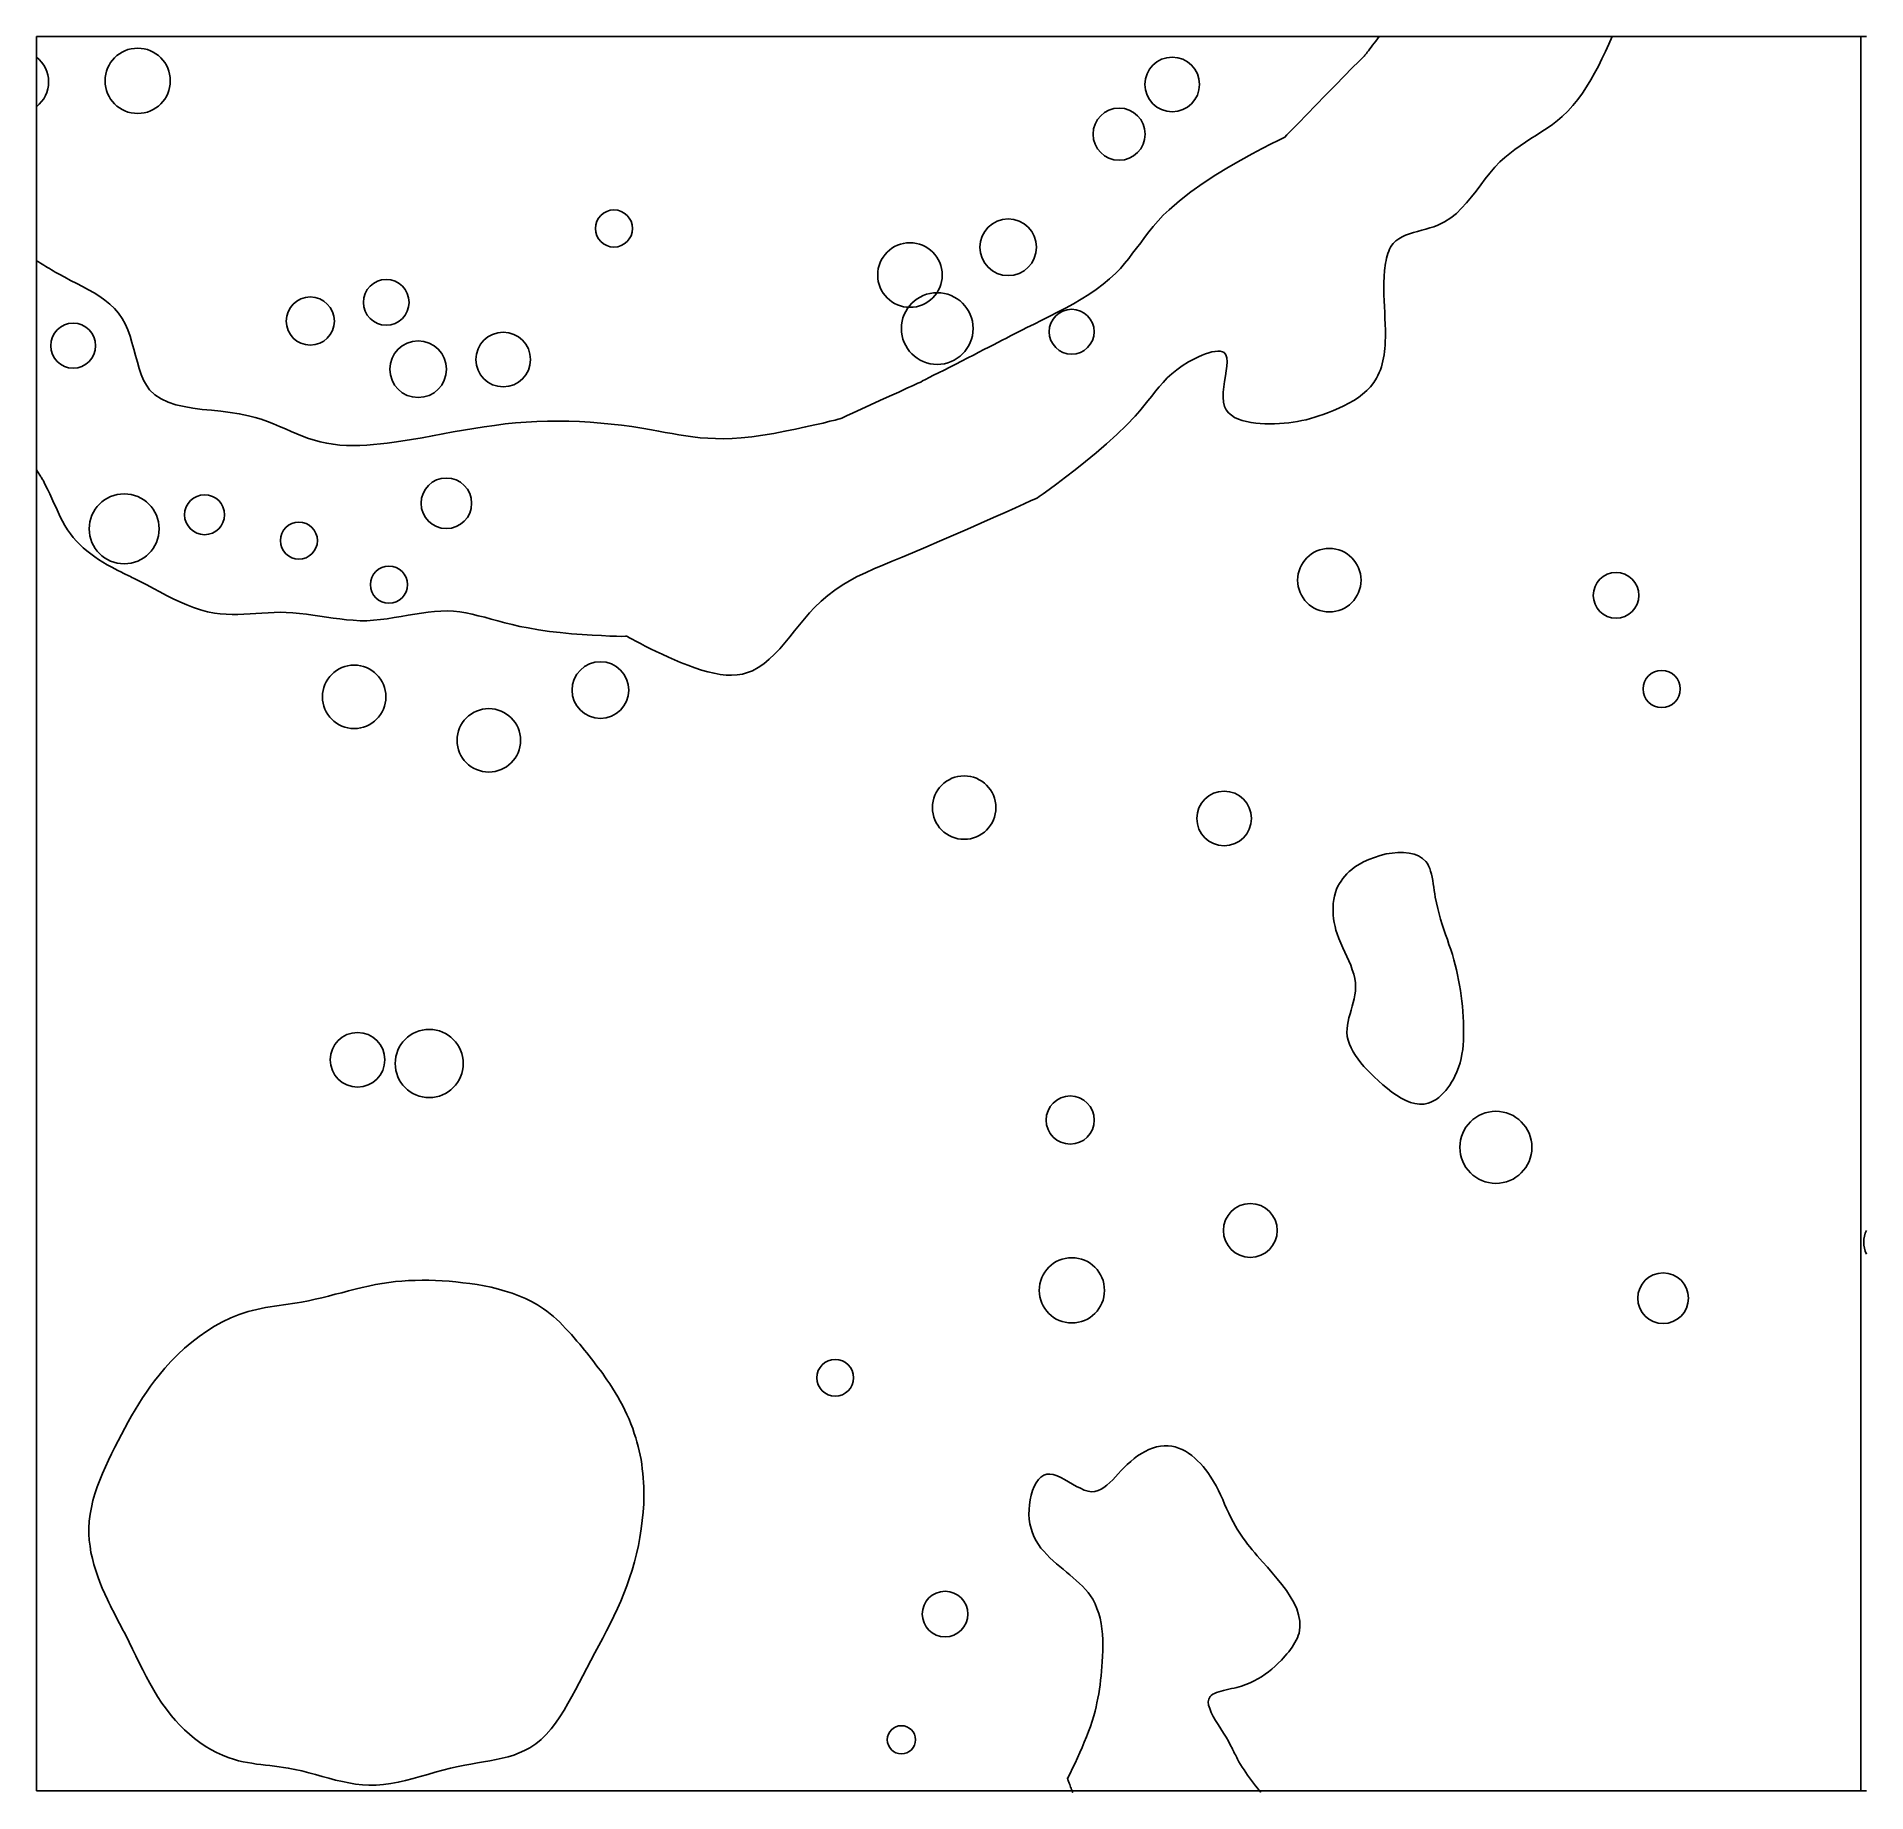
# Model space of a CAD drawing. Extents: x 5.04 to 6.07, y 5.54 to 6.52.
import ezdxf

# ---------------------------------------------------------------- set-up
doc = ezdxf.new("R2010")
doc.units = 0
for name, color, linetype in [('LAYER1', 7, 'CONTINUOUS'), ('LAYER10', 1, 'CONTINUOUS'), ('LAYER12', 5, 'CONTINUOUS')]:
    doc.layers.add(name, color=color, linetype=linetype)

msp = doc.modelspace()

# ---------------------------------------------------------------- linework, layer by layer
at = {"layer": 'LAYER1', "color": 7, "linetype": 'CONTINUOUS'}
for points in [[(5.0426, 6.3978), (5.0436, 6.3972), (5.0447, 6.3965), (5.0457, 6.3959), (5.0467, 6.3953), (5.0477, 6.3946), (5.0488, 6.394), (5.0498, 6.3934), (5.0509, 6.3927), (5.0519, 6.3921), (5.053, 6.3915), (5.0541, 6.3909), (5.0552, 6.3903), (5.0584, 6.3886), (5.0617, 6.3868), (5.0651, 6.3851), (5.0684, 6.3834), (5.0717, 6.3816), (5.0749, 6.3798), (5.078, 6.3778), (5.0809, 6.3758), (5.0837, 6.3735), (5.0862, 6.3711), (5.0885, 6.3684), (5.0906, 6.3655), (5.0923, 6.3624), (5.0937, 6.359), (5.095, 6.3555), (5.0961, 6.3519), (5.0971, 6.3483), (5.0981, 6.3446), (5.0991, 6.341), (5.1001, 6.3374), (5.1013, 6.3341), (5.1026, 6.3309), (5.1042, 6.328), (5.106, 6.3255), (5.109, 6.3226), (5.1124, 6.3203), (5.1164, 6.3185), (5.1207, 6.3171), (5.1254, 6.316), (5.1303, 6.3152), (5.1354, 6.3145), (5.1406, 6.314), (5.1459, 6.3134), (5.1512, 6.3128), (5.1563, 6.312), (5.1614, 6.3109), (5.1651, 6.31), (5.1686, 6.3089), (5.1721, 6.3076), (5.1755, 6.3063), (5.1788, 6.3049), (5.1821, 6.3035), (5.1853, 6.3021), (5.1886, 6.3007), (5.1918, 6.2994), (5.1951, 6.2982), (5.1984, 6.2972), (5.2017, 6.2962), (5.2053, 6.2955), (5.2089, 6.2949), (5.2126, 6.2945), (5.2164, 6.2943), (5.2201, 6.2942), (5.2239, 6.2943), (5.2278, 6.2945), (5.2316, 6.2948), (5.2354, 6.2951), (5.2393, 6.2956), (5.2431, 6.2961), (5.2469, 6.2967), (5.2529, 6.2976), (5.2588, 6.2986), (5.2646, 6.2997), (5.2705, 6.3007), (5.2763, 6.3018), (5.2821, 6.3028), (5.2879, 6.3038), (5.2937, 6.3047), (5.2995, 6.3055), (5.3053, 6.3063), (5.3112, 6.3069), (5.3171, 6.3074), (5.3231, 6.3077), (5.3291, 6.3079), (5.3351, 6.3079), (5.3411, 6.3078), (5.3471, 6.3076), (5.3531, 6.3073), (5.359, 6.3068), (5.3649, 6.3062), (5.3707, 6.3056), (5.3764, 6.3048), (5.382, 6.304), (5.3875, 6.303), (5.3914, 6.3023), (5.3952, 6.3016), (5.399, 6.3009), (5.4028, 6.3002), (5.4067, 6.2996), (5.4107, 6.2991), (5.4148, 6.2986), (5.419, 6.2983), (5.4233, 6.2981), (5.4279, 6.298), (5.4327, 6.2981), (5.4378, 6.2985), (5.4437, 6.2991), (5.4499, 6.3), (5.4561, 6.301), (5.4623, 6.3022), (5.4683, 6.3034), (5.4739, 6.3046), (5.4791, 6.3058), (5.4837, 6.3068), (5.4875, 6.3078), (5.4904, 6.3085), (5.4922, 6.3089), (5.493, 6.3091), (5.493, 6.3091), (5.493, 6.3091), (5.4929, 6.309), (5.4929, 6.309), (5.4929, 6.309), (5.4929, 6.309), (5.4929, 6.309), (5.4929, 6.309), (5.4929, 6.309), (5.4929, 6.309), (5.4929, 6.309), (5.493, 6.3091), (5.4942, 6.3096), (5.4968, 6.3109), (5.5005, 6.3126), (5.5051, 6.3146), (5.5102, 6.317), (5.5156, 6.3194), (5.521, 6.3219), (5.5261, 6.3242), (5.5306, 6.3263), (5.5343, 6.3279), (5.5368, 6.3291), (5.538, 6.3296), (5.538, 6.3296), (5.538, 6.3296), (5.538, 6.3296), (5.538, 6.3296), (5.538, 6.3296), (5.538, 6.3296), (5.538, 6.3296), (5.538, 6.3296), (5.538, 6.3296), (5.538, 6.3296), (5.538, 6.3296), (5.538, 6.3296), (5.5385, 6.3298), (5.5395, 6.3304), (5.5412, 6.3312), (5.5432, 6.3323), (5.5457, 6.3336), (5.5485, 6.335), (5.5516, 6.3365), (5.5548, 6.3382), (5.5581, 6.3399), (5.5614, 6.3416), (5.5648, 6.3433), (5.568, 6.3449), (5.571, 6.3465), (5.5739, 6.348), (5.5766, 6.3494), (5.5792, 6.3507), (5.5817, 6.352), (5.5841, 6.3533), (5.5865, 6.3545), (5.5888, 6.3557), (5.5911, 6.3568), (5.5933, 6.358), (5.5956, 6.3591), (5.598, 6.3603), (5.6021, 6.3623), (5.6064, 6.3645), (5.6108, 6.3667), (5.6152, 6.3689), (5.6197, 6.3713), (5.6241, 6.3737), (5.6284, 6.3763), (5.6327, 6.3789), (5.6368, 6.3817), (5.6407, 6.3847), (5.6444, 6.3877), (5.6479, 6.3909), (5.6504, 6.3935), (5.6528, 6.3963), (5.6551, 6.3991), (5.6573, 6.402), (5.6595, 6.4049), (5.6618, 6.4079), (5.664, 6.4109), (5.6664, 6.414), (5.6689, 6.4171), (5.6716, 6.4202), (5.6745, 6.4233), (5.6777, 6.4264), (5.6836, 6.4315), (5.69, 6.4365), (5.6969, 6.4413), (5.704, 6.4459), (5.711, 6.4502), (5.7179, 6.4542), (5.7243, 6.4578), (5.73, 6.4608), (5.735, 6.4634), (5.7389, 6.4653), (5.7415, 6.4666), (5.7426, 6.4672), (5.7426, 6.4672), (5.7426, 6.4672), (5.7427, 6.4672), (5.7427, 6.4672), (5.7427, 6.4672), (5.7427, 6.4672), (5.7427, 6.4672), (5.7426, 6.4672), (5.7426, 6.4672), (5.7426, 6.4672), (5.7426, 6.4672), (5.7426, 6.4672), (5.7426, 6.4672), (5.7426, 6.4672), (5.7426, 6.4672), (5.7426, 6.4672), (5.7426, 6.4672), (5.7426, 6.4672), (5.7426, 6.4672), (5.7426, 6.4672), (5.7426, 6.4672), (5.7426, 6.4672), (5.7426, 6.4672), (5.7426, 6.4672), (5.7426, 6.4672), (5.7426, 6.4672), (5.7426, 6.4672), (5.7426, 6.4672), (5.7426, 6.4672), (5.7426, 6.4672), (5.7426, 6.4672), (5.7426, 6.4672), (5.7426, 6.4672), (5.7426, 6.4672), (5.7426, 6.4672), (5.7426, 6.4672), (5.7426, 6.4672), (5.7426, 6.4671), (5.7426, 6.4671), (5.7426, 6.4671), (5.7426, 6.4671), (5.7426, 6.4671), (5.7426, 6.4671), (5.7426, 6.4671), (5.7426, 6.4671), (5.7426, 6.4671), (5.7426, 6.4671), (5.7426, 6.4672), (5.7438, 6.4684), (5.7465, 6.4712), (5.7503, 6.475), (5.7549, 6.4798), (5.7601, 6.4851), (5.7655, 6.4907), (5.771, 6.4962), (5.776, 6.5014), (5.7805, 6.506), (5.7841, 6.5096), (5.7865, 6.512), (5.7874, 6.5128), (5.7874, 6.5128), (5.7874, 6.5128), (5.7874, 6.5128), (5.7874, 6.5127), (5.7873, 6.5127), (5.7873, 6.5127), (5.7873, 6.5127), (5.7873, 6.5127), (5.7873, 6.5127), (5.7873, 6.5127), (5.7874, 6.5128), (5.7874, 6.5128), (5.7876, 6.5131), (5.7879, 6.5135), (5.7884, 6.5141), (5.7889, 6.5148), (5.7895, 6.5156), (5.7903, 6.5166), (5.791, 6.5176), (5.7919, 6.5187), (5.7928, 6.5198), (5.7937, 6.521)], [(5.7289, 6.3065), (5.7315, 6.3064), (5.7341, 6.3063), (5.7369, 6.3064), (5.7396, 6.3065), (5.7423, 6.3067), (5.7448, 6.3069), (5.7473, 6.3073), (5.7498, 6.3077), (5.7522, 6.3082), (5.7546, 6.3087), (5.757, 6.3094), (5.7594, 6.3101), (5.7618, 6.3108), (5.7642, 6.3116), (5.7671, 6.3127), (5.77, 6.3138), (5.7729, 6.3151), (5.7758, 6.3164), (5.7786, 6.3179), (5.7813, 6.3195), (5.7839, 6.3212), (5.7863, 6.3231), (5.7886, 6.3251), (5.7907, 6.3272), (5.7925, 6.3295), (5.7941, 6.332), (5.7949, 6.3335), (5.7956, 6.3351), (5.7963, 6.3367), (5.7968, 6.3383), (5.7973, 6.34), (5.7977, 6.3417), (5.798, 6.3434), (5.7983, 6.3451), (5.7985, 6.3469), (5.7987, 6.3486), (5.7989, 6.3504), (5.799, 6.3522), (5.7991, 6.3555), (5.7991, 6.3589), (5.799, 6.3622), (5.7988, 6.3655), (5.7987, 6.3688), (5.7985, 6.3721), (5.7983, 6.3754), (5.7982, 6.3787), (5.7981, 6.382), (5.7982, 6.3854), (5.7983, 6.3889), (5.7986, 6.3923), (5.7987, 6.3937), (5.7989, 6.3951), (5.7991, 6.3965), (5.7994, 6.3979), (5.7997, 6.3993), (5.8001, 6.4006), (5.8005, 6.4019), (5.8009, 6.4031), (5.8014, 6.4043), (5.802, 6.4054), (5.8027, 6.4065), (5.8035, 6.4075), (5.8049, 6.4089), (5.8066, 6.4102), (5.8084, 6.4113), (5.8104, 6.4122), (5.8126, 6.413), (5.8148, 6.4137), (5.8171, 6.4143), (5.8194, 6.4149), (5.8217, 6.4155), (5.824, 6.4162), (5.8263, 6.4169), (5.8285, 6.4177), (5.8322, 6.4196), (5.8357, 6.4218), (5.8389, 6.4244), (5.8418, 6.4273), (5.8446, 6.4303), (5.8473, 6.4336), (5.8499, 6.4369), (5.8525, 6.4403), (5.855, 6.4437), (5.8577, 6.447), (5.8604, 6.4502), (5.8633, 6.4532), (5.866, 6.4557), (5.8688, 6.458), (5.8717, 6.4602), (5.8746, 6.4623), (5.8777, 6.4643), (5.8807, 6.4663), (5.8838, 6.4682), (5.8868, 6.4702), (5.8898, 6.4722), (5.8927, 6.4743), (5.8955, 6.4764), (5.8982, 6.4787), (5.9013, 6.4817), (5.9042, 6.4848), (5.907, 6.4882), (5.9095, 6.4917), (5.9119, 6.4954), (5.9142, 6.4992), (5.9164, 6.503), (5.9185, 6.507), (5.9205, 6.5111), (5.9225, 6.5152), (5.9244, 6.5193), (5.9263, 6.5235)], [(5.7937, 6.521), (5.7946, 6.5223), (5.7956, 6.5235)], [(5.0426, 6.3978), (5.0426, 6.3978), (5.0426, 6.3978), (5.0426, 6.3978), (5.0426, 6.3978), (5.0426, 6.3978), (5.0426, 6.3978), (5.0426, 6.3978), (5.0426, 6.3978), (5.0426, 6.3978), (5.0426, 6.3978), (5.0426, 6.3978), (5.0426, 6.3978), (5.0426, 6.3978), (5.0426, 6.3978), (5.0426, 6.3978), (5.0426, 6.3978), (5.0426, 6.3978), (5.0426, 6.3978), (5.0426, 6.3978), (5.0426, 6.3978), (5.0426, 6.3978), (5.0426, 6.3978), (5.0426, 6.3978), (5.0426, 6.3978)], [(5.0426, 6.2805), (5.0429, 6.2801), (5.0432, 6.2796), (5.0435, 6.2791), (5.0438, 6.2786), (5.0441, 6.2781), (5.0444, 6.2776), (5.0447, 6.2771), (5.045, 6.2767), (5.0453, 6.2762), (5.0456, 6.2757), (5.0459, 6.2752), (5.0462, 6.2747), (5.0475, 6.2722), (5.0488, 6.2697), (5.05, 6.2671), (5.0512, 6.2645), (5.0523, 6.2619), (5.0535, 6.2594), (5.0547, 6.2568), (5.0559, 6.2543), (5.0572, 6.2518), (5.0585, 6.2493), (5.06, 6.247), (5.0616, 6.2447), (5.0632, 6.2426), (5.065, 6.2406), (5.0668, 6.2387), (5.0688, 6.2368), (5.0708, 6.2351), (5.073, 6.2334), (5.0752, 6.2318), (5.0774, 6.2303), (5.0798, 6.2288), (5.0821, 6.2274), (5.0845, 6.2261), (5.0869, 6.2248), (5.0877, 6.2244), (5.0885, 6.224), (5.0894, 6.2236), (5.0902, 6.2232), (5.0911, 6.2227), (5.0919, 6.2223), (5.0927, 6.2219), (5.0936, 6.2215), (5.0944, 6.2211), (5.0953, 6.2207), (5.0961, 6.2203), (5.097, 6.2199), (5.1007, 6.218), (5.1044, 6.2161), (5.1081, 6.2141), (5.1118, 6.2121), (5.1155, 6.2101), (5.1192, 6.2083), (5.123, 6.2065), (5.1268, 6.2048), (5.1306, 6.2033), (5.1345, 6.2021), (5.1384, 6.201), (5.1424, 6.2002), (5.1456, 6.1998), (5.1489, 6.1996), (5.1522, 6.1995), (5.1555, 6.1995), (5.1589, 6.1996), (5.1623, 6.1998), (5.1656, 6.2), (5.169, 6.2002), (5.1724, 6.2004), (5.1758, 6.2006), (5.1792, 6.2007), (5.1825, 6.2006), (5.1863, 6.2004), (5.1901, 6.2001), (5.1939, 6.1997), (5.1976, 6.1991), (5.2014, 6.1986), (5.2051, 6.198), (5.2089, 6.1975), (5.2126, 6.197), (5.2164, 6.1965), (5.2202, 6.1962), (5.224, 6.196), (5.2278, 6.196), (5.2316, 6.1962), (5.2355, 6.1966), (5.2393, 6.1971), (5.2432, 6.1977), (5.247, 6.1983), (5.2509, 6.199), (5.2547, 6.1996), (5.2584, 6.2002), (5.2622, 6.2008), (5.2658, 6.2012), (5.2694, 6.2014), (5.273, 6.2015), (5.2765, 6.2013), (5.2799, 6.2009), (5.2834, 6.2004), (5.2868, 6.1997), (5.2903, 6.1988), (5.2939, 6.1979), (5.2975, 6.1969), (5.3013, 6.1959), (5.3052, 6.1948), (5.3093, 6.1938), (5.3137, 6.1928), (5.3183, 6.1919), (5.3241, 6.1909), (5.3302, 6.19), (5.3363, 6.1893), (5.3425, 6.1887), (5.3485, 6.1882), (5.3542, 6.1879), (5.3594, 6.1876), (5.364, 6.1874), (5.3678, 6.1873), (5.3708, 6.1872), (5.3728, 6.1873), (5.3736, 6.1874), (5.3736, 6.1874), (5.3736, 6.1874), (5.3736, 6.1874), (5.3736, 6.1874), (5.3735, 6.1874), (5.3735, 6.1874), (5.3735, 6.1874), (5.3735, 6.1874), (5.3735, 6.1874), (5.3735, 6.1874), (5.3735, 6.1874), (5.3736, 6.1874), (5.3741, 6.187), (5.3751, 6.1864), (5.3767, 6.1856), (5.3787, 6.1845), (5.3812, 6.1832), (5.3839, 6.1818), (5.3869, 6.1803), (5.3901, 6.1788), (5.3935, 6.1772), (5.3969, 6.1756), (5.4004, 6.1741), (5.4038, 6.1726), (5.4078, 6.171), (5.4117, 6.1695), (5.4155, 6.1683), (5.4191, 6.1673), (5.4226, 6.1665), (5.426, 6.1659), (5.4293, 6.1655), (5.4324, 6.1655), (5.4355, 6.1656), (5.4384, 6.1661), (5.4413, 6.1669), (5.4441, 6.1679), (5.4473, 6.1697), (5.4505, 6.1718), (5.4535, 6.1744), (5.4565, 6.1772), (5.4594, 6.1803), (5.4622, 6.1835), (5.465, 6.1869), (5.4677, 6.1903), (5.4705, 6.1937), (5.4733, 6.1971), (5.4761, 6.2004), (5.4789, 6.2034), (5.4826, 6.207), (5.4863, 6.2102), (5.4902, 6.2132), (5.4943, 6.2159), (5.4985, 6.2183), (5.5028, 6.2207), (5.5074, 6.2229), (5.5122, 6.2251), (5.5172, 6.2272), (5.5225, 6.2294), (5.528, 6.2317), (5.5339, 6.2341), (5.5413, 6.2372), (5.549, 6.2405), (5.5569, 6.2439), (5.5646, 6.2473), (5.5721, 6.2506), (5.5793, 6.2538), (5.5858, 6.2567), (5.5916, 6.2593), (5.5965, 6.2615), (5.6003, 6.2633), (5.6028, 6.2644), (5.6039, 6.2649), (5.6039, 6.2649), (5.6039, 6.2649), (5.6039, 6.2649), (5.6039, 6.2649), (5.6039, 6.2649), (5.6039, 6.2649), (5.6039, 6.2649), (5.6039, 6.2649), (5.6039, 6.2649), (5.6039, 6.2649), (5.6039, 6.2649), (5.6039, 6.2649), (5.6039, 6.2649), (5.6039, 6.2649), (5.6039, 6.2649), (5.6039, 6.2649), (5.6039, 6.2649), (5.6039, 6.2649), (5.6039, 6.2649), (5.6039, 6.2649), (5.6039, 6.2649), (5.6039, 6.2649), (5.6039, 6.2649), (5.6039, 6.2649), (5.6039, 6.2649), (5.6039, 6.2649), (5.6039, 6.2649), (5.6039, 6.2649), (5.6039, 6.2649), (5.6039, 6.2649), (5.6039, 6.2649), (5.6039, 6.2649), (5.6039, 6.2649), (5.6039, 6.2649), (5.6039, 6.2649), (5.6039, 6.2649), (5.6039, 6.2649), (5.6039, 6.2649), (5.6039, 6.2649), (5.6039, 6.2649), (5.6039, 6.2649), (5.6038, 6.2649), (5.6038, 6.2649), (5.6038, 6.2649), (5.6038, 6.2649), (5.6039, 6.2649), (5.6039, 6.2649), (5.6039, 6.2649), (5.6049, 6.2656), (5.6071, 6.2672), (5.6105, 6.2696), (5.6147, 6.2727), (5.6196, 6.2764), (5.625, 6.2806), (5.6308, 6.2852), (5.6368, 6.2901), (5.6427, 6.2952), (5.6485, 6.3004), (5.6539, 6.3056), (5.6587, 6.3106), (5.6613, 6.3136), (5.6636, 6.3164), (5.6658, 6.3192), (5.668, 6.3219), (5.6701, 6.3246), (5.6722, 6.3271), (5.6744, 6.3296), (5.6767, 6.3321), (5.6792, 6.3344), (5.682, 6.3367), (5.6851, 6.3389), (5.6886, 6.3411), (5.6904, 6.3421), (5.6923, 6.3431), (5.6942, 6.344), (5.6962, 6.3448), (5.6981, 6.3456), (5.7, 6.3462), (5.7018, 6.3467), (5.7035, 6.347), (5.705, 6.3471), (5.7064, 6.3471), (5.7076, 6.3468), (5.7086, 6.3463), (5.7096, 6.3451), (5.7101, 6.3434), (5.7103, 6.3412), (5.7101, 6.3388), (5.7098, 6.3361), (5.7094, 6.3332), (5.7089, 6.3302), (5.7084, 6.3272), (5.7081, 6.3242), (5.7081, 6.3213), (5.7083, 6.3186), (5.7089, 6.3161), (5.7098, 6.3142), (5.7111, 6.3126), (5.7127, 6.3112), (5.7145, 6.31), (5.7166, 6.309), (5.7188, 6.3082), (5.7212, 6.3076), (5.7237, 6.3071), (5.7263, 6.3067), (5.7289, 6.3065)], [(5.8218, 6.061), (5.8226, 6.0599), (5.8233, 6.0586), (5.8239, 6.0571), (5.8244, 6.0555), (5.8249, 6.0539), (5.8253, 6.0522), (5.8256, 6.0504), (5.8259, 6.0485), (5.8262, 6.0466), (5.8264, 6.0447), (5.8267, 6.0429), (5.827, 6.041), (5.8277, 6.0378), (5.8284, 6.0346), (5.8292, 6.0316), (5.83, 6.0286), (5.8309, 6.0257), (5.8319, 6.0228), (5.8328, 6.02), (5.8338, 6.0172), (5.8347, 6.0144), (5.8357, 6.0116), (5.8366, 6.0088), (5.8374, 6.0059), (5.8382, 6.0031), (5.8389, 6.0003), (5.8395, 5.9974), (5.8401, 5.9945), (5.8406, 5.9916), (5.8411, 5.9887), (5.8415, 5.9857), (5.8419, 5.9827), (5.8422, 5.9798), (5.8424, 5.9768), (5.8426, 5.9738), (5.8428, 5.9708), (5.8429, 5.9682), (5.8429, 5.9657), (5.8429, 5.9631), (5.8428, 5.9606), (5.8426, 5.958), (5.8424, 5.9555), (5.842, 5.953), (5.8415, 5.9505), (5.8409, 5.948), (5.8401, 5.9455), (5.8392, 5.9431), (5.838, 5.9406), (5.8372, 5.9389), (5.8362, 5.9373), (5.8352, 5.9356), (5.834, 5.9341), (5.8329, 5.9326), (5.8316, 5.9312), (5.8303, 5.9299), (5.829, 5.9287), (5.8276, 5.9276), (5.8261, 5.9267), (5.8246, 5.926), (5.8231, 5.9254), (5.8207, 5.9249), (5.8182, 5.9249), (5.8156, 5.9252), (5.8131, 5.9259), (5.8105, 5.927), (5.8079, 5.9283), (5.8053, 5.9299), (5.8027, 5.9317), (5.8002, 5.9337), (5.7977, 5.9358), (5.7952, 5.938), (5.7928, 5.9402), (5.7908, 5.9421), (5.7889, 5.9441), (5.787, 5.9461), (5.7853, 5.9481), (5.7837, 5.9501), (5.7822, 5.9522), (5.7809, 5.9542), (5.7798, 5.9564), (5.7789, 5.9585), (5.7782, 5.9607), (5.7777, 5.9629), (5.7775, 5.9652), (5.7776, 5.9672), (5.7778, 5.9692), (5.7782, 5.9713), (5.7786, 5.9734), (5.7792, 5.9755), (5.7798, 5.9777), (5.7804, 5.9798), (5.781, 5.9819), (5.7815, 5.984), (5.7819, 5.9862), (5.7822, 5.9883), (5.7823, 5.9903), (5.7822, 5.9929), (5.7819, 5.9954), (5.7813, 5.9978), (5.7805, 6.0003), (5.7796, 6.0028), (5.7785, 6.0052), (5.7774, 6.0077), (5.7763, 6.0101), (5.7751, 6.0126), (5.774, 6.0152), (5.7729, 6.0177), (5.772, 6.0204), (5.7713, 6.0225), (5.7708, 6.0246), (5.7703, 6.0268), (5.77, 6.0289), (5.7698, 6.0311), (5.7697, 6.0332), (5.7697, 6.0354), (5.7698, 6.0375), (5.7701, 6.0396), (5.7705, 6.0416), (5.771, 6.0436), (5.7717, 6.0455), (5.7724, 6.0471), (5.7733, 6.0486), (5.7742, 6.05), (5.7752, 6.0515), (5.7763, 6.0528), (5.7775, 6.0541), (5.7788, 6.0554), (5.7802, 6.0565), (5.7817, 6.0577), (5.7833, 6.0587), (5.7849, 6.0597), (5.7867, 6.0607), (5.7897, 6.0621), (5.7929, 6.0633), (5.7961, 6.0644), (5.7995, 6.0652), (5.8028, 6.0657), (5.8061, 6.066), (5.8092, 6.066), (5.8123, 6.0657), (5.8151, 6.065), (5.8177, 6.0641), (5.8199, 6.0627), (5.8218, 6.061)], [(5.6208, 5.5467), (5.6222, 5.5496), (5.6236, 5.5525), (5.625, 5.5554), (5.6263, 5.5584), (5.6277, 5.5613), (5.629, 5.5642), (5.6302, 5.5671), (5.6314, 5.5701), (5.6325, 5.5731), (5.6336, 5.576), (5.6346, 5.579), (5.6355, 5.582), (5.6362, 5.5845), (5.6368, 5.5869), (5.6373, 5.5893), (5.6378, 5.5918), (5.6383, 5.5943), (5.6387, 5.5968), (5.639, 5.5993), (5.6393, 5.6019), (5.6396, 5.6044), (5.6399, 5.607), (5.6401, 5.6096), (5.6402, 5.6122), (5.6404, 5.6153), (5.6405, 5.6184), (5.6405, 5.6215), (5.6405, 5.6246), (5.6403, 5.6277), (5.64, 5.6307), (5.6396, 5.6337), (5.639, 5.6366), (5.6383, 5.6394), (5.6373, 5.6422), (5.6362, 5.6448), (5.6349, 5.6473), (5.6336, 5.6492), (5.6323, 5.6511), (5.6308, 5.6528), (5.6292, 5.6546), (5.6275, 5.6562), (5.6257, 5.6578), (5.6239, 5.6594), (5.6221, 5.661), (5.6202, 5.6625), (5.6183, 5.6641), (5.6165, 5.6657), (5.6146, 5.6672), (5.6127, 5.6689), (5.6109, 5.6706), (5.6092, 5.6723), (5.6075, 5.6742), (5.6059, 5.676), (5.6045, 5.678), (5.6032, 5.6801), (5.602, 5.6822), (5.6011, 5.6845), (5.6003, 5.687), (5.5997, 5.6895), (5.5993, 5.6922), (5.5991, 5.6948), (5.5992, 5.6976), (5.5994, 5.7003), (5.5998, 5.703), (5.6004, 5.7057), (5.6012, 5.7082), (5.6021, 5.7105), (5.6032, 5.7126), (5.6045, 5.7144), (5.6059, 5.7158), (5.6074, 5.7168), (5.6091, 5.7174), (5.6109, 5.7175), (5.6128, 5.7172), (5.6149, 5.7165), (5.617, 5.7155), (5.6191, 5.7144), (5.6213, 5.7131), (5.6235, 5.7118), (5.6258, 5.7106), (5.628, 5.7095), (5.6301, 5.7085), (5.6323, 5.7079), (5.6343, 5.7076), (5.6361, 5.7077), (5.6379, 5.7082), (5.6396, 5.709), (5.6412, 5.71), (5.6429, 5.7112), (5.6445, 5.7127), (5.6461, 5.7142), (5.6476, 5.7159), (5.6492, 5.7177), (5.6509, 5.7194), (5.6525, 5.7212), (5.6543, 5.7229), (5.6562, 5.7246), (5.6581, 5.7262), (5.6601, 5.7277), (5.6622, 5.729), (5.6643, 5.7302), (5.6664, 5.7312), (5.6685, 5.732), (5.6707, 5.7327), (5.6729, 5.7331), (5.675, 5.7334), (5.6772, 5.7334), (5.6793, 5.7331), (5.6812, 5.7327), (5.6831, 5.7321), (5.685, 5.7313), (5.6869, 5.7303), (5.6887, 5.7292), (5.6904, 5.7279), (5.6921, 5.7265), (5.6937, 5.725), (5.6953, 5.7234), (5.6968, 5.7218), (5.6982, 5.72), (5.6995, 5.7183), (5.7012, 5.7158), (5.7027, 5.7134), (5.7041, 5.7109), (5.7054, 5.7083), (5.7066, 5.7058), (5.7078, 5.7032), (5.7089, 5.7006), (5.71, 5.6981), (5.7112, 5.6956), (5.7123, 5.6931), (5.7136, 5.6907), (5.7149, 5.6883), (5.7159, 5.6866), (5.717, 5.6849), (5.7181, 5.6832), (5.7193, 5.6815), (5.7205, 5.6799), (5.7217, 5.6782), (5.723, 5.6766), (5.7244, 5.675), (5.7258, 5.6733), (5.7272, 5.6717), (5.7286, 5.67), (5.7301, 5.6683), (5.7329, 5.6652), (5.7356, 5.6621), (5.7384, 5.6588), (5.741, 5.6555), (5.7435, 5.6522), (5.7457, 5.6488), (5.7477, 5.6454), (5.7493, 5.642), (5.7504, 5.6385), (5.7511, 5.6351), (5.7511, 5.6317), (5.7506, 5.6283), (5.7502, 5.627), (5.7497, 5.6257), (5.749, 5.6243), (5.7483, 5.623), (5.7476, 5.6217), (5.7467, 5.6204), (5.7458, 5.6191), (5.7448, 5.6179), (5.7438, 5.6167), (5.7428, 5.6155), (5.7418, 5.6143), (5.7407, 5.6132), (5.7389, 5.6114), (5.7372, 5.6097), (5.7354, 5.6081), (5.7335, 5.6066), (5.7316, 5.6052), (5.7296, 5.6038), (5.7276, 5.6026), (5.7254, 5.6015), (5.7232, 5.6004), (5.7208, 5.5995), (5.7183, 5.5986), (5.7157, 5.5979), (5.7142, 5.5975), (5.7127, 5.5972), (5.7112, 5.5968), (5.7097, 5.5965), (5.7083, 5.5962), (5.7069, 5.5958), (5.7056, 5.5954), (5.7043, 5.595), (5.7032, 5.5945), (5.7022, 5.594), (5.7014, 5.5934), (5.7007, 5.5927), (5.7, 5.5913), (5.6997, 5.5897), (5.6999, 5.5879), (5.7005, 5.586), (5.7014, 5.5838), (5.7025, 5.5816), (5.7038, 5.5793), (5.7052, 5.577), (5.7067, 5.5746), (5.7082, 5.5722), (5.7097, 5.5699), (5.711, 5.5677), (5.7115, 5.5668), (5.712, 5.5659), (5.7124, 5.565), (5.7129, 5.5642), (5.7133, 5.5633), (5.7137, 5.5625), (5.7141, 5.5617), (5.7145, 5.5609), (5.7149, 5.5601), (5.7153, 5.5593), (5.7157, 5.5585), (5.7161, 5.5577), (5.7169, 5.5562), (5.7178, 5.5547), (5.7188, 5.5531), (5.7198, 5.5516), (5.7208, 5.5502), (5.7218, 5.5487), (5.7229, 5.5472), (5.724, 5.5457), (5.7251, 5.5442), (5.7262, 5.5427), (5.7274, 5.5413), (5.7285, 5.5398)], [(5.6233, 5.5398), (5.623, 5.5406), (5.6228, 5.5413), (5.6225, 5.542), (5.6222, 5.5427), (5.622, 5.5434), (5.6217, 5.5441), (5.6215, 5.5447), (5.6213, 5.5452), (5.6211, 5.5457), (5.621, 5.5461), (5.6209, 5.5465), (5.6208, 5.5467), (5.6207, 5.5468), (5.6207, 5.5469), (5.6207, 5.547), (5.6207, 5.547), (5.6207, 5.547), (5.6207, 5.547), (5.6207, 5.547), (5.6207, 5.547), (5.6207, 5.5469), (5.6207, 5.5469), (5.6207, 5.5468), (5.6208, 5.5467)], [(5.6233, 5.5398), (5.6233, 5.5398), (5.6233, 5.5398), (5.6233, 5.5398), (5.6233, 5.5398), (5.6233, 5.5398), (5.6233, 5.5398), (5.6233, 5.5399), (5.6233, 5.5399), (5.6233, 5.5399), (5.6233, 5.5399), (5.6233, 5.5399), (5.6233, 5.5399), (5.6232, 5.5402), (5.6231, 5.5404), (5.623, 5.5406), (5.623, 5.5406), (5.623, 5.5407), (5.623, 5.5407), (5.623, 5.5406), (5.623, 5.5405), (5.6231, 5.5404), (5.6231, 5.5402), (5.6232, 5.5401), (5.6233, 5.5399)], [(5.6233, 5.5399), (5.6233, 5.5399), (5.6233, 5.5399), (5.6233, 5.5399), (5.6233, 5.5399), (5.6233, 5.5398), (5.6233, 5.5398), (5.6233, 5.5398), (5.6233, 5.5398), (5.6233, 5.5398), (5.6233, 5.5398), (5.6233, 5.5398), (5.6233, 5.5398), (5.6234, 5.5395), (5.6235, 5.5393), (5.6236, 5.5391), (5.6236, 5.539), (5.6236, 5.539), (5.6236, 5.539), (5.6236, 5.5391), (5.6235, 5.5392), (5.6235, 5.5393), (5.6234, 5.5395), (5.6234, 5.5396), (5.6233, 5.5398)], [(5.7285, 5.5398), (5.7285, 5.5398), (5.7285, 5.5398), (5.7285, 5.5398), (5.7285, 5.5398), (5.7285, 5.5398), (5.7285, 5.5398), (5.7284, 5.5399), (5.7284, 5.5399), (5.7284, 5.5399), (5.7284, 5.5399), (5.7284, 5.5399), (5.7284, 5.5399), (5.7282, 5.5401), (5.7281, 5.5403), (5.728, 5.5404), (5.7279, 5.5405), (5.7279, 5.5405), (5.7279, 5.5405), (5.7279, 5.5405), (5.728, 5.5404), (5.7281, 5.5403), (5.7282, 5.5402), (5.7283, 5.54), (5.7284, 5.5399)], [(5.7284, 5.5399), (5.7284, 5.5399), (5.7284, 5.5399), (5.7284, 5.5399), (5.7284, 5.5399), (5.7284, 5.5399), (5.7285, 5.5398), (5.7285, 5.5398), (5.7285, 5.5398), (5.7285, 5.5398), (5.7285, 5.5398), (5.7285, 5.5398), (5.7285, 5.5398), (5.7287, 5.5396), (5.7289, 5.5394), (5.729, 5.5393), (5.729, 5.5392), (5.729, 5.5392), (5.729, 5.5392), (5.729, 5.5392), (5.7289, 5.5393), (5.7288, 5.5394), (5.7287, 5.5395), (5.7286, 5.5397), (5.7285, 5.5398)]]:
    msp.add_lwpolyline(points, dxfattribs=at)
for centre, radius in [((5.0993, 6.4987), 0.0183), ((5.6795, 6.4967), 0.0153), ((5.6497, 6.4688), 0.0146), ((5.3664, 6.4159), 0.0104), ((5.5875, 6.4054), 0.0159), ((5.5324, 6.3898), 0.0181), ((5.2387, 6.3745), 0.0128), ((5.1961, 6.364), 0.0135), ((5.5477, 6.3598), 0.0201), ((5.0631, 6.3502), 0.0126), ((5.6231, 6.358), 0.0126), ((5.2566, 6.337), 0.0159), ((5.3043, 6.3424), 0.0153), ((5.2724, 6.2618), 0.0142), ((5.0917, 6.2475), 0.0196), ((5.1368, 6.2554), 0.0112), ((5.1897, 6.2409), 0.0104), ((5.7676, 6.2187), 0.0178), ((5.2402, 6.2162), 0.0104), ((5.9284, 6.2102), 0.0128), ((5.2207, 6.1533), 0.0178), ((5.3588, 6.1571), 0.0159), ((5.954, 6.1577), 0.0104), ((5.2962, 6.1289), 0.0178), ((5.5628, 6.0912), 0.0178), ((5.7086, 6.0851), 0.0153), ((5.2226, 5.9498), 0.0153), ((5.2628, 5.9477), 0.0191), ((5.6223, 5.916), 0.0135), ((5.861, 5.9007), 0.0202), ((5.7233, 5.8541), 0.0151), ((5.6232, 5.8205), 0.0183), ((5.9548, 5.8161), 0.0142), ((5.4905, 5.7715), 0.0103), ((5.5521, 5.639), 0.0128), ((5.5276, 5.5685), 0.0079)]:
    msp.add_circle(centre, radius, dxfattribs=at)
for centre, radius, start, end in [((5.0315, 6.4981), 0.0178, -51.3488, 51.3488), ((6.0826, 5.8475), 0.0153, 154.3093, -154.3076)]:
    msp.add_arc(centre, radius, start, end, dxfattribs=at)
at = {"layer": 'LAYER10', "color": 1, "linetype": 'CONTINUOUS'}
msp.add_lwpolyline([(5.3778, 5.7403), (5.3786, 5.7379), (5.3793, 5.7355), (5.38, 5.733), (5.3806, 5.7306), (5.3811, 5.7281), (5.3816, 5.7256), (5.382, 5.723), (5.3823, 5.7205), (5.3826, 5.7179), (5.3828, 5.7154), (5.383, 5.7128), (5.3831, 5.7103), (5.3832, 5.7055), (5.3831, 5.7008), (5.3828, 5.6961), (5.3823, 5.6914), (5.3817, 5.6867), (5.381, 5.682), (5.3801, 5.6774), (5.3791, 5.6728), (5.3779, 5.6682), (5.3766, 5.6637), (5.3751, 5.6593), (5.3736, 5.6549), (5.3719, 5.6506), (5.3702, 5.6463), (5.3683, 5.6421), (5.3664, 5.6379), (5.3644, 5.6338), (5.3623, 5.6296), (5.3601, 5.6255), (5.358, 5.6214), (5.3557, 5.6172), (5.3535, 5.613), (5.3512, 5.6087), (5.349, 5.6044), (5.3469, 5.6005), (5.3449, 5.5966), (5.3428, 5.5927), (5.3406, 5.5888), (5.3384, 5.5851), (5.3361, 5.5814), (5.3337, 5.5779), (5.3311, 5.5746), (5.3284, 5.5715), (5.3255, 5.5687), (5.3225, 5.5662), (5.3192, 5.564), (5.3163, 5.5624), (5.3133, 5.5611), (5.3102, 5.5599), (5.307, 5.559), (5.3037, 5.5581), (5.3003, 5.5574), (5.2968, 5.5567), (5.2933, 5.5561), (5.2898, 5.5555), (5.2862, 5.5549), (5.2827, 5.5542), (5.2791, 5.5535), (5.2748, 5.5525), (5.2705, 5.5514), (5.2662, 5.5503), (5.262, 5.5491), (5.2578, 5.5479), (5.2537, 5.5467), (5.2495, 5.5457), (5.2454, 5.5447), (5.2413, 5.544), (5.2372, 5.5434), (5.2331, 5.5431), (5.229, 5.543), (5.2253, 5.5432), (5.2215, 5.5436), (5.2178, 5.5443), (5.2141, 5.5451), (5.2103, 5.5459), (5.2065, 5.5469), (5.2028, 5.548), (5.199, 5.549), (5.1952, 5.55), (5.1914, 5.551), (5.1875, 5.5519), (5.1837, 5.5526), (5.1811, 5.553), (5.1786, 5.5534), (5.176, 5.5537), (5.1735, 5.554), (5.1709, 5.5543), (5.1684, 5.5546), (5.1659, 5.5549), (5.1634, 5.5553), (5.1609, 5.5557), (5.1584, 5.5562), (5.1559, 5.5567), (5.1535, 5.5574), (5.1501, 5.5585), (5.1468, 5.5598), (5.1435, 5.5613), (5.1403, 5.5631), (5.1372, 5.565), (5.1341, 5.567), (5.1312, 5.5692), (5.1284, 5.5716), (5.1256, 5.5741), (5.123, 5.5767), (5.1205, 5.5794), (5.1181, 5.5821), (5.1154, 5.5856), (5.1129, 5.5891), (5.1105, 5.5927), (5.1083, 5.5964), (5.1061, 5.6002), (5.1041, 5.604), (5.1021, 5.6078), (5.1002, 5.6117), (5.0983, 5.6155), (5.0964, 5.6194), (5.0945, 5.6233), (5.0926, 5.6271), (5.0917, 5.6288), (5.0908, 5.6304), (5.09, 5.6321), (5.0891, 5.6337), (5.0882, 5.6354), (5.0874, 5.637), (5.0865, 5.6387), (5.0857, 5.6404), (5.0848, 5.642), (5.084, 5.6437), (5.0831, 5.6454), (5.0823, 5.6471), (5.0808, 5.6503), (5.0794, 5.6535), (5.0781, 5.6568), (5.0769, 5.6601), (5.0758, 5.6634), (5.0747, 5.6668), (5.0739, 5.6702), (5.0731, 5.6736), (5.0726, 5.677), (5.0721, 5.6804), (5.0719, 5.6838), (5.0719, 5.6872), (5.0721, 5.6911), (5.0726, 5.695), (5.0733, 5.6988), (5.0742, 5.7027), (5.0753, 5.7065), (5.0766, 5.7103), (5.078, 5.7141), (5.0796, 5.7178), (5.0812, 5.7215), (5.0829, 5.7252), (5.0847, 5.7289), (5.0865, 5.7325), (5.0883, 5.7361), (5.0902, 5.7397), (5.092, 5.7432), (5.0939, 5.7467), (5.0959, 5.7501), (5.0978, 5.7535), (5.0999, 5.7569), (5.102, 5.7602), (5.1042, 5.7634), (5.1064, 5.7667), (5.1088, 5.7698), (5.1113, 5.773), (5.1146, 5.7769), (5.1181, 5.7808), (5.1218, 5.7845), (5.1256, 5.7881), (5.1296, 5.7915), (5.1338, 5.7947), (5.138, 5.7977), (5.1424, 5.8004), (5.1469, 5.8029), (5.1516, 5.8051), (5.1563, 5.807), (5.1612, 5.8086), (5.1636, 5.8093), (5.1661, 5.8098), (5.1686, 5.8104), (5.171, 5.8108), (5.1736, 5.8112), (5.1761, 5.8116), (5.1786, 5.812), (5.1811, 5.8124), (5.1837, 5.8127), (5.1862, 5.8131), (5.1887, 5.8135), (5.1912, 5.8139), (5.195, 5.8146), (5.1988, 5.8155), (5.2026, 5.8164), (5.2064, 5.8173), (5.2101, 5.8183), (5.2138, 5.8192), (5.2176, 5.8202), (5.2213, 5.8212), (5.2251, 5.8221), (5.2288, 5.8229), (5.2326, 5.8237), (5.2364, 5.8244), (5.2401, 5.8249), (5.2438, 5.8254), (5.2475, 5.8257), (5.2512, 5.826), (5.255, 5.8261), (5.2588, 5.8262), (5.2625, 5.8262), (5.2663, 5.8261), (5.2701, 5.8259), (5.2739, 5.8256), (5.2777, 5.8252), (5.2816, 5.8248), (5.2856, 5.8243), (5.2896, 5.8237), (5.2936, 5.823), (5.2976, 5.8222), (5.3016, 5.8212), (5.3054, 5.8201), (5.3093, 5.8189), (5.313, 5.8175), (5.3167, 5.816), (5.3202, 5.8142), (5.3236, 5.8123), (5.3269, 5.8102), (5.3288, 5.8088), (5.3307, 5.8074), (5.3325, 5.8058), (5.3342, 5.8043), (5.336, 5.8026), (5.3376, 5.801), (5.3393, 5.7992), (5.3409, 5.7975), (5.3425, 5.7957), (5.3441, 5.7939), (5.3456, 5.7921), (5.3472, 5.7903), (5.3485, 5.7887), (5.3499, 5.787), (5.3512, 5.7854), (5.3525, 5.7838), (5.3538, 5.7821), (5.3551, 5.7805), (5.3563, 5.7788), (5.3576, 5.7771), (5.3588, 5.7755), (5.3601, 5.7738), (5.3613, 5.7721), (5.3624, 5.7703), (5.364, 5.768), (5.3656, 5.7656), (5.3671, 5.7632), (5.3685, 5.7608), (5.3699, 5.7583), (5.3713, 5.7558), (5.3725, 5.7533), (5.3737, 5.7508), (5.3749, 5.7482), (5.3759, 5.7456), (5.3769, 5.743), (5.3778, 5.7403)], dxfattribs=at)
at = {"layer": 'LAYER12', "color": 5, "linetype": 'CONTINUOUS'}
for points in [[(5.0426, 6.5235), (6.0688, 6.5235)], [(5.0426, 5.5398), (5.0426, 6.5235)], [(6.0657, 6.5235), (6.0657, 5.5398)], [(5.0426, 5.5399), (5.0426, 5.5398)], [(5.0426, 5.5398), (5.0426, 5.5399)], [(5.0426, 5.5399), (5.0426, 5.5398)], [(5.0426, 5.5398), (5.0426, 5.5399)], [(6.0688, 5.5398), (5.0426, 5.5398)], [(5.0426, 5.5398), (5.0426, 5.5398)], [(5.0426, 5.5398), (5.0426, 5.5398)], [(6.0657, 5.5398), (6.0657, 5.5399)], [(6.0657, 5.5399), (6.0657, 5.5398)]]:
    msp.add_lwpolyline(points, dxfattribs=at)

doc.saveas('drawing.dxf')
